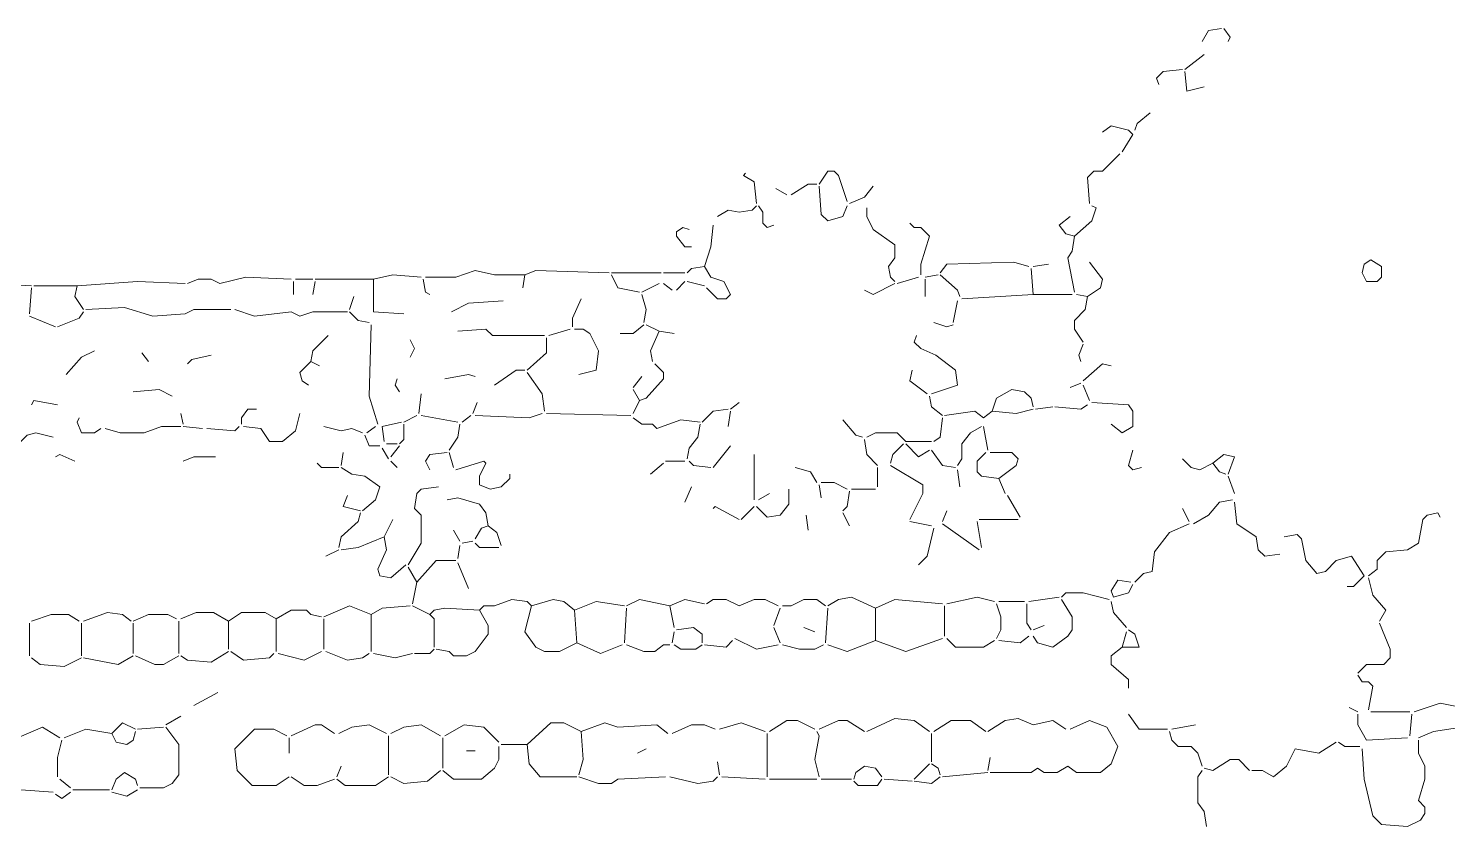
# Model space of a CAD drawing. Header units: millimetres. Extents: x 0 to 150953, y 0 to 85148.
# Drawn here: x 58618 to 78384, y 62581 to 73699 of the extents above; entities that cross this region are included whole.
import ezdxf

# ---------------------------------------------------------------- set-up
doc = ezdxf.new("R2010")
doc.units = ezdxf.units.MM
doc.layers.add('LINEWORK', color=7, linetype='CONTINUOUS', lineweight=0, plot=False)

msp = doc.modelspace()

# ---------------------------------------------------------------- linework, layer by layer
at = {"layer": 'LINEWORK'}
for points in [[(75235.289, 73698.645), (75054.507, 73668.516), (74964.116, 73517.863)], [(75265.422, 73698.645), (75355.813, 73578.125), (75325.679, 73517.863)], [(74994.25, 73337.081), (74723.078, 73126.171)], [(74692.944, 73126.171), (74421.771, 73096.043), (74331.38, 73005.652), (74361.514, 72915.261)], [(74723.078, 73096.043), (74753.206, 72824.87), (74994.25, 72885.127)], [(73578.125, 72252.392), (73698.645, 72342.782), (73939.689, 72282.525), (73999.951, 72222.263)], [(74240.99, 72523.564), (74060.208, 72372.916), (74030.079, 72282.525)], [(73999.951, 72222.263), (73849.298, 71981.219)], [(73819.169, 71951.091), (73578.125, 71710.047), (73457.606, 71710.047), (73367.215, 71619.656), (73397.344, 71258.093)], [(68606.63, 71679.918), (68576.502, 71649.79), (68727.15, 71559.399), (68757.284, 71258.093)], [(69631.058, 71529.265), (69751.583, 71710.047), (69841.973, 71710.047), (69902.23, 71649.79), (70022.755, 71288.226)], [(69028.456, 71469.008), (69179.104, 71378.617)], [(69600.929, 71529.265), (69480.41, 71529.265), (69239.366, 71378.617)], [(69631.058, 71499.137), (69661.192, 71107.445), (69751.583, 71017.054), (69962.493, 71077.311), (70022.755, 71227.964)], [(70384.318, 71499.137), (70263.794, 71348.483), (70052.883, 71258.093)], [(68757.284, 71227.964), (68697.021, 71167.702), (68516.24, 71137.573), (68365.586, 71167.702), (68214.939, 71077.311)], [(68787.412, 71227.964), (68847.674, 71137.573), (68847.674, 70986.92), (68907.931, 70926.663), (68998.322, 70956.792)], [(70293.927, 71197.836), (70293.927, 71077.311), (70384.318, 70896.529), (70685.619, 70685.619), (70685.619, 70504.838), (70595.228, 70384.318)], [(73427.472, 71227.964), (73487.735, 71197.836), (73427.472, 71017.054), (73186.434, 70806.138)], [(70896.529, 70986.92), (70956.792, 70926.663), (71047.182, 70926.663), (71167.702, 70806.138), (71047.182, 70414.447), (71047.182, 70263.794)], [(73126.171, 71077.311), (72975.518, 70956.792), (73065.909, 70836.272), (73186.434, 70806.138)], [(67823.241, 70896.529), (67732.851, 70926.663), (67642.46, 70866.401), (67642.46, 70806.138), (67762.985, 70655.491), (67853.375, 70655.491)], [(68154.676, 70956.792), (68124.548, 70655.491), (68034.157, 70384.318)], [(73186.434, 70806.138), (73156.3, 70595.228), (73096.043, 70504.838), (73186.434, 70022.755)], [(68034.157, 70384.318), (67853.375, 70354.184), (67793.113, 70293.927)], [(68034.157, 70384.318), (68124.548, 70233.665)], [(70595.228, 70384.318), (70625.357, 70233.665), (70685.619, 70173.403)], [(72553.698, 70384.318), (72342.782, 70444.575), (71408.746, 70414.447), (71318.355, 70293.927)], [(72824.87, 70414.447), (72613.955, 70384.318)], [(73397.344, 70444.575), (73578.125, 70203.537), (73547.997, 70083.012), (73367.215, 69962.493)], [(60802.892, 70143.274), (60140.022, 70173.403), (59296.376, 70113.146)], [(62279.273, 70203.537), (61646.537, 70233.665), (61284.974, 70143.274), (61164.455, 70203.537), (60983.673, 70203.537), (60833.02, 70143.274)], [(62309.402, 70173.403), (62309.402, 69992.621)], [(62339.536, 70203.537), (62580.574, 70203.537)], [(62610.708, 70173.403), (62580.574, 69992.621)], [(62610.708, 70203.537), (63424.225, 70203.537)], [(64087.09, 70233.665), (63695.398, 70263.794), (63424.225, 70203.537)], [(63424.225, 70203.537), (63424.225, 69751.583)], [(64117.218, 70203.537), (64147.352, 70022.755), (64207.609, 69992.621)], [(65533.343, 70263.794), (65111.517, 70263.794), (64840.345, 70324.056), (64569.172, 70233.665), (64147.352, 70233.665)], [(65533.343, 70263.794), (65503.214, 70083.012)], [(66708.423, 70293.927), (65683.996, 70324.056), (65533.343, 70263.794)], [(66738.552, 70293.927), (67431.55, 70293.927)], [(66738.552, 70263.794), (66828.942, 70083.012), (67130.249, 70022.755)], [(67461.678, 70293.927), (67762.985, 70293.927)], [(67762.985, 70173.403), (67642.46, 70052.883)], [(67793.113, 70173.403), (68034.157, 70113.146)], [(68124.548, 70233.665), (68305.33, 70173.403), (68395.72, 69992.621), (68335.458, 69932.364), (68214.939, 69932.364), (68064.285, 70083.012)], [(71017.054, 70233.665), (70715.748, 70143.274)], [(71288.226, 70263.794), (71107.445, 70233.665)], [(71107.445, 70203.537), (71107.445, 69962.493)], [(71318.355, 70263.794), (71559.399, 70052.883), (71589.527, 69962.493)], [(72583.826, 70354.184), (72613.955, 69992.621)], [(58663.64, 70113.146), (58061.033, 70143.274), (57819.995, 70083.012)], [(58663.64, 70083.012), (58633.512, 69721.449)], [(58693.769, 70113.146), (59296.376, 70113.146)], [(59296.376, 70113.146), (59266.248, 69962.493), (59386.767, 69781.711)], [(67401.421, 70143.274), (67160.377, 70022.755)], [(67160.377, 69992.621), (67220.64, 69781.711), (67190.506, 69600.929)], [(67461.678, 70143.274), (67582.203, 70052.883)], [(70685.619, 70143.274), (70384.318, 69992.621), (70263.794, 70052.883)], [(72613.955, 69992.621), (71619.656, 69932.364)], [(72613.955, 69992.621), (73156.3, 69992.621)], [(73216.562, 69992.621), (73367.215, 69962.493)], [(59416.895, 69781.711), (59959.24, 69811.839), (60350.938, 69691.32), (60802.892, 69721.449), (60923.411, 69781.711), (61435.627, 69781.711)], [(61495.884, 69781.711), (61767.057, 69691.32), (62279.273, 69751.583), (62399.792, 69691.32), (62580.574, 69751.583), (63062.662, 69751.583)], [(63153.053, 69962.493), (63092.791, 69781.711)], [(65232.042, 69902.23), (64749.954, 69872.102), (64508.915, 69751.583)], [(66316.732, 69932.364), (66196.207, 69661.192), (66196.207, 69540.667)], [(71559.399, 69902.23), (71499.137, 69600.929)], [(73367.215, 69962.493), (73337.081, 69781.711), (73186.434, 69631.058), (73186.434, 69510.539), (73306.953, 69329.757)], [(58633.512, 69691.32), (58995.075, 69540.667)], [(59386.767, 69751.583), (59326.505, 69661.192), (59025.204, 69540.667)], [(63092.791, 69751.583), (63213.31, 69631.058), (63363.963, 69600.929)], [(63424.225, 69751.583), (63846.046, 69721.449)], [(71227.964, 69600.929), (71408.746, 69540.667), (71499.137, 69570.801)], [(62791.49, 69420.148), (62580.574, 69209.238), (62550.446, 69058.584)], [(63394.091, 69570.801), (63363.963, 68576.502), (63484.482, 68184.805)], [(64599.306, 69480.41), (64990.998, 69510.539), (65081.389, 69420.148), (65804.515, 69420.148)], [(65834.643, 69390.019), (65834.643, 69179.104), (65563.471, 68938.065)], [(66166.078, 69510.539), (65864.777, 69420.148)], [(66226.341, 69510.539), (66346.86, 69510.539), (66437.251, 69450.276), (66557.77, 69209.238), (66527.642, 68938.065), (66286.598, 68877.803)], [(67190.506, 69570.801), (67039.858, 69450.276), (66859.076, 69450.276)], [(67220.64, 69570.801), (67401.421, 69480.41)], [(67401.421, 69480.41), (67280.897, 69209.238), (67311.031, 69058.584)], [(67401.421, 69480.41), (67612.331, 69450.276)], [(70986.92, 69420.148), (70956.792, 69329.757), (71047.182, 69239.366), (71258.093, 69148.975), (71529.265, 68938.065), (71559.399, 68727.15), (71197.836, 68606.63)], [(59537.42, 69209.238), (59356.639, 69118.847), (59145.723, 68877.803)], [(60200.284, 69179.104), (60290.675, 69058.584)], [(63936.436, 69359.885), (63996.699, 69239.366), (63936.436, 69118.847)], [(73306.953, 69299.629), (73246.691, 69148.975), (73276.824, 69058.584)], [(61164.455, 69148.975), (60893.282, 69088.713), (60833.02, 69028.456)], [(62550.446, 69058.584), (62399.792, 68907.931), (62429.926, 68787.412), (62520.317, 68727.15)], [(62550.446, 69058.584), (62670.965, 68998.322)], [(67341.159, 69028.456), (67461.678, 68907.931), (67461.678, 68817.54), (67220.64, 68546.368), (67130.249, 68516.24)], [(73698.645, 68998.322), (73578.125, 69028.456), (73306.953, 68787.412)], [(63755.655, 68817.54), (63725.526, 68727.15), (63785.789, 68636.759)], [(64840.345, 68847.674), (64749.954, 68877.803), (64418.524, 68817.54)], [(65533.343, 68938.065), (65412.823, 68938.065), (65111.517, 68727.15)], [(65563.471, 68907.931), (65774.387, 68606.63), (65804.515, 68365.586)], [(67160.377, 68847.674), (67039.858, 68697.021)], [(70926.663, 68938.065), (70896.529, 68787.412), (71137.573, 68606.63)], [(60079.765, 68636.759), (60441.328, 68666.893), (60622.11, 68576.502)], [(64087.09, 68606.63), (64056.961, 68335.458)], [(67039.858, 68666.893), (67130.249, 68516.24)], [(72613.955, 68425.849), (72583.826, 68546.368), (72493.436, 68636.759), (72312.654, 68666.893), (72101.744, 68546.368), (72041.481, 68365.586)], [(73276.824, 68757.284), (73126.171, 68697.021)], [(73306.953, 68727.15), (73397.344, 68516.24)], [(58663.64, 68455.977), (58693.769, 68516.24), (59025.204, 68455.977)], [(61797.191, 68395.72), (61676.666, 68395.72), (61586.275, 68275.196), (61586.275, 68184.805)], [(64870.478, 68486.111), (64810.216, 68335.458)], [(67130.249, 68516.24), (67039.858, 68335.458)], [(68365.586, 68395.72), (68154.676, 68365.586), (68004.023, 68214.939)], [(68516.24, 68486.111), (68395.72, 68395.72)], [(71167.702, 68576.502), (71197.836, 68425.849), (71348.483, 68305.33)], [(72613.955, 68395.72), (72372.916, 68335.458), (72041.481, 68365.586)], [(72885.127, 68425.849), (72644.089, 68395.72)], [(73367.215, 68455.977), (73276.824, 68395.72), (72915.261, 68425.849)], [(73427.472, 68486.111), (73939.689, 68455.977)], [(73939.689, 68455.977), (73999.951, 68365.586), (73999.951, 68154.676), (73849.298, 68064.285), (73698.645, 68184.805)], [(59326.505, 68275.196), (59296.376, 68214.939), (59356.639, 68064.285), (59537.42, 68064.285), (59627.811, 68124.548)], [(60742.629, 68335.458), (60772.758, 68184.805)], [(62399.792, 68335.458), (62339.536, 68094.414), (62158.754, 67943.766), (61977.972, 67943.766), (61857.448, 68124.548), (61616.409, 68154.676)], [(63815.917, 68214.939), (63544.745, 68154.676)], [(64026.827, 68305.33), (63846.046, 68214.939)], [(64087.09, 68305.33), (64599.306, 68214.939)], [(64780.088, 68305.33), (64659.563, 68214.939)], [(65774.387, 68335.458), (65593.605, 68275.196), (64840.345, 68305.33)], [(65834.643, 68335.458), (67009.724, 68305.33)], [(67039.858, 68275.196), (67160.377, 68184.805), (67311.031, 68184.805), (67371.287, 68124.548), (67702.722, 68245.067), (67973.895, 68214.939)], [(68395.72, 68365.586), (68365.586, 68154.676)], [(69962.493, 68245.067), (70143.274, 68034.157), (70233.665, 68004.023)], [(71348.483, 68275.196), (71318.355, 68004.023), (71227.964, 67943.766)], [(71378.617, 68305.33), (71800.437, 68365.586), (71920.962, 68275.196)], [(72041.481, 68365.586), (71920.962, 68275.196)], [(57850.123, 68064.285), (58091.167, 67853.375), (58151.424, 67732.851), (58332.206, 67762.985), (58603.378, 68034.157), (58723.903, 68064.285), (58964.941, 68004.023)], [(60471.457, 68154.676), (60230.413, 68064.285), (59898.983, 68064.285), (59688.068, 68124.548)], [(60471.457, 68154.676), (60742.629, 68154.676)], [(60772.758, 68154.676), (61043.93, 68124.548)], [(61556.147, 68154.676), (61495.884, 68094.414), (61104.193, 68124.548)], [(62731.227, 68154.676), (62972.271, 68094.414), (63122.919, 68124.548), (63273.572, 68064.285)], [(63303.701, 68034.157), (63363.963, 67883.504), (63514.616, 67883.504)], [(63454.354, 68154.676), (63333.835, 68064.285)], [(63544.745, 68154.676), (63574.873, 67943.766)], [(63846.046, 68184.805), (63846.046, 67973.895), (63785.789, 67913.632)], [(64629.434, 68184.805), (64599.306, 68004.023), (64478.781, 67823.241)], [(67973.895, 68184.805), (67943.766, 68004.023), (67823.241, 67853.375), (67793.113, 67702.722)], [(70293.927, 68004.023), (70414.447, 68064.285), (70715.748, 68064.285), (70836.272, 67943.766)], [(71890.828, 68154.676), (71740.181, 68064.285), (71619.656, 67913.632), (71619.656, 67702.722), (71559.399, 67612.331)], [(71920.962, 68154.676), (71981.219, 67823.241)], [(63544.745, 67853.375), (63635.135, 67702.722)], [(63605.007, 67913.632), (63755.655, 67913.632)], [(63785.789, 67883.504), (63665.264, 67732.851)], [(68395.72, 67883.504), (68154.676, 67582.203)], [(70263.794, 67973.895), (70293.927, 67762.985), (70444.575, 67612.331)], [(70806.138, 67913.632), (70655.491, 67762.985), (70625.357, 67642.46)], [(70836.272, 67943.766), (71197.836, 67943.766)], [(70836.272, 67913.632), (71017.054, 67732.851), (71167.702, 67823.241)], [(71197.836, 67823.241), (71348.483, 67612.331), (71529.265, 67582.203)], [(73999.951, 67823.241), (73939.689, 67612.331), (73999.951, 67552.069), (74120.47, 67582.203)], [(58995.075, 67732.851), (59055.332, 67762.985), (59266.248, 67672.594)], [(61224.712, 67732.851), (60923.411, 67732.851), (60772.758, 67672.594)], [(62640.836, 67642.46), (62701.099, 67582.203), (62942.137, 67582.203)], [(63002.4, 67793.113), (62972.271, 67612.331)], [(63665.264, 67672.594), (63755.655, 67582.203)], [(64448.653, 67793.113), (64207.609, 67762.985), (64147.352, 67672.594), (64207.609, 67552.069)], [(64478.781, 67793.113), (64539.044, 67582.203)], [(64569.172, 67552.069), (64960.869, 67672.594), (64990.998, 67642.46), (64900.607, 67461.678), (64900.607, 67341.159), (65051.26, 67280.897), (65201.908, 67311.031), (65322.433, 67431.55), (65322.433, 67491.812)], [(67461.678, 67642.46), (67280.897, 67491.812)], [(67491.812, 67672.594), (67762.985, 67672.594)], [(67823.241, 67672.594), (67883.504, 67612.331), (68124.548, 67582.203)], [(68727.15, 67762.985), (68727.15, 67130.249)], [(70625.357, 67612.331), (71077.311, 67341.159), (71077.311, 67220.64), (70896.529, 66859.076)], [(71951.091, 67793.113), (71830.571, 67672.594), (71830.571, 67521.941), (71890.828, 67461.678), (72131.872, 67431.55)], [(72011.353, 67793.113), (72312.654, 67793.113), (72403.045, 67702.722)], [(72403.045, 67702.722), (72372.916, 67612.331), (72131.872, 67431.55)], [(74692.944, 67702.722), (74813.468, 67582.203), (74933.988, 67552.069), (75114.769, 67642.46)], [(75416.07, 67732.851), (75265.422, 67762.985), (75114.769, 67642.46)], [(75114.769, 67642.46), (75205.16, 67521.941), (75295.551, 67491.812)], [(75416.07, 67732.851), (75325.679, 67491.812)], [(62972.271, 67582.203), (63122.919, 67491.812), (63303.701, 67461.678), (63514.616, 67311.031), (63454.354, 67130.249), (63273.572, 66979.596)], [(69299.629, 67582.203), (69510.539, 67521.941), (69600.929, 67371.287)], [(70444.575, 67582.203), (70444.575, 67311.031)], [(71559.399, 67552.069), (71589.527, 67311.031)], [(72131.872, 67431.55), (72222.263, 67220.64)], [(75325.679, 67461.678), (75416.07, 67220.64)], [(64328.134, 67311.031), (64087.09, 67280.897), (64026.827, 67220.64), (63996.699, 67009.724), (64087.09, 66919.333), (64087.09, 66527.642), (63906.308, 66226.341)], [(67853.375, 67311.031), (67762.985, 67100.115)], [(69209.238, 67280.897), (69209.238, 67069.987), (69088.713, 66919.333), (68907.931, 66889.205), (68757.284, 67039.858)], [(68938.065, 67220.64), (68787.412, 67130.249)], [(69631.058, 67341.159), (69661.192, 67160.377)], [(69661.192, 67371.287), (69841.973, 67371.287), (70022.755, 67280.897)], [(70052.883, 67250.768), (70022.755, 67039.858), (69962.493, 66979.596)], [(70083.012, 67280.897), (70414.447, 67280.897)], [(63062.662, 67190.506), (63002.4, 67039.858), (63243.444, 66979.596)], [(64448.653, 67130.249), (64599.306, 67160.377), (64900.607, 67069.987), (64990.998, 66949.467), (65021.126, 66768.686)], [(68154.676, 67009.724), (68184.805, 67039.858), (68516.24, 66859.076)], [(68727.15, 67039.858), (68546.368, 66859.076)], [(72252.392, 67190.506), (72433.173, 66889.205)], [(74692.944, 67009.724), (74783.334, 66828.942)], [(75385.942, 67130.249), (75205.16, 67100.115), (75054.507, 66919.333), (74843.597, 66798.814)], [(75416.07, 67100.115), (75446.204, 66798.814), (75717.377, 66618.032), (75747.505, 66437.251), (75837.896, 66346.86), (76048.806, 66376.988)], [(63243.444, 66949.467), (63213.31, 66828.942), (62972.271, 66618.032), (62942.137, 66467.379)], [(63695.398, 66859.076), (63574.873, 66618.032)], [(69450.276, 66919.333), (69480.41, 66708.423)], [(69962.493, 66949.467), (70052.883, 66768.686)], [(70896.529, 66828.942), (71197.836, 66768.686)], [(71408.746, 66979.596), (71348.483, 66828.942)], [(71830.571, 66828.942), (71890.828, 66467.379)], [(71860.7, 66859.076), (72403.045, 66859.076)], [(78278.448, 66889.205), (78248.319, 66949.467), (78097.666, 66919.333), (78037.404, 66859.076), (77977.147, 66527.642), (77826.494, 66437.251), (77525.193, 66407.122), (77404.668, 66286.598), (77404.668, 66166.078), (77284.149, 66075.688)], [(63574.873, 66618.032), (63213.31, 66467.379), (62972.271, 66437.251)], [(63574.873, 66618.032), (63605.007, 66437.251), (63484.482, 66166.078), (63514.616, 66075.688), (63665.264, 66045.559), (63876.179, 66226.341)], [(64539.044, 66708.423), (64629.434, 66557.77)], [(65021.126, 66768.686), (64930.735, 66738.552), (64840.345, 66587.904)], [(65021.126, 66768.686), (65141.651, 66678.295), (65201.908, 66497.513)], [(71227.964, 66738.552), (71137.573, 66346.86), (71017.054, 66226.341)], [(71348.483, 66798.814), (71860.7, 66437.251)], [(74783.334, 66798.814), (74512.162, 66678.295), (74301.252, 66407.122), (74271.123, 66135.95)], [(76109.068, 66618.032), (76289.85, 66648.161), (76350.112, 66587.904), (76410.369, 66286.598), (76561.022, 66105.816), (76681.542, 66135.95), (76832.195, 66286.598), (77043.105, 66346.86), (77223.886, 66075.688)], [(62942.137, 66437.251), (62761.356, 66346.86)], [(64629.434, 66497.513), (64599.306, 66316.732)], [(64810.216, 66557.77), (64659.563, 66527.642)], [(64840.345, 66527.642), (64900.607, 66467.379), (65171.779, 66467.379)], [(64569.172, 66286.598), (64298, 66286.598), (64026.827, 65985.297)], [(64599.306, 66256.469), (64749.954, 65894.906)], [(63906.308, 66196.207), (64026.827, 65985.297)], [(74271.123, 66135.95), (74150.599, 66105.816), (74030.079, 65985.297)], [(77223.886, 66075.688), (77073.239, 65925.034), (76982.848, 65925.034)], [(77284.149, 66045.559), (77344.411, 65804.515), (77525.193, 65593.605), (77434.802, 65442.952)], [(64026.827, 65985.297), (63966.57, 65683.996)], [(73005.652, 65774.387), (73065.909, 65834.643), (73306.953, 65834.643), (73668.516, 65744.253)], [(73969.817, 65985.297), (73789.035, 66015.425), (73698.645, 65864.777), (73728.779, 65774.387)], [(73999.951, 65955.168), (73939.689, 65834.643), (73728.779, 65774.387)], [(63394.091, 65533.343), (63092.791, 65653.862), (62731.227, 65503.214)], [(63936.436, 65653.862), (63544.745, 65623.733), (63394.091, 65533.343)], [(63966.57, 65653.862), (64207.609, 65533.343)], [(64900.607, 65593.605), (64418.524, 65623.733), (64267.871, 65593.605), (64207.609, 65533.343)], [(65623.733, 65653.862), (65563.471, 65714.124), (65352.561, 65744.253), (65111.517, 65653.862), (64960.869, 65653.862), (64900.607, 65593.605)], [(65623.733, 65653.862), (65533.343, 65292.299), (65683.996, 65081.389), (65804.515, 65021.126), (66015.425, 65021.126), (66256.469, 65141.651)], [(65623.733, 65653.862), (65925.034, 65744.253), (66075.688, 65714.124), (66226.341, 65593.605)], [(66919.333, 65653.862), (66527.642, 65714.124), (66226.341, 65593.605)], [(66949.467, 65623.733), (66919.333, 65141.651)], [(66949.467, 65653.862), (67130.249, 65744.253), (67552.069, 65653.862)], [(68034.157, 65683.996), (67762.985, 65744.253), (67552.069, 65653.862)], [(67552.069, 65653.862), (67612.331, 65352.561)], [(68064.285, 65683.996), (68154.676, 65744.253), (68335.458, 65744.253), (68516.24, 65653.862), (68727.15, 65744.253), (68877.803, 65744.253), (69058.584, 65653.862)], [(69088.713, 65623.733), (68998.322, 65382.689)], [(69118.847, 65653.862), (69239.366, 65653.862), (69420.148, 65744.253), (69600.929, 65744.253), (69721.449, 65653.862)], [(69751.583, 65623.733), (69721.449, 65141.651)], [(69751.583, 65653.862), (69902.23, 65744.253), (70083.012, 65774.387), (70414.447, 65623.733)], [(71348.483, 65683.996), (70685.619, 65744.253), (70414.447, 65623.733)], [(70414.447, 65623.733), (70414.447, 65171.779)], [(71378.617, 65653.862), (71378.617, 65232.042)], [(72071.61, 65714.124), (71830.571, 65774.387), (71408.746, 65683.996)], [(72101.744, 65683.996), (72162.001, 65503.214), (72162.001, 65322.433), (72101.744, 65201.908)], [(72131.872, 65714.124), (72493.436, 65714.124)], [(72523.564, 65683.996), (72523.564, 65412.823), (72583.826, 65322.433)], [(72975.518, 65774.387), (72553.698, 65714.124)], [(73005.652, 65744.253), (73156.3, 65503.214), (73156.3, 65322.433), (73096.043, 65232.042), (72885.127, 65081.389), (72674.217, 65141.651), (72613.955, 65232.042)], [(73698.645, 65714.124), (73728.779, 65563.471), (73909.56, 65352.561)], [(58663.64, 65442.952), (58934.813, 65533.343), (59175.857, 65533.343), (59326.505, 65442.952)], [(59386.767, 65442.952), (59718.202, 65563.471), (59929.112, 65533.343), (60049.631, 65442.952)], [(60682.367, 65473.08), (60561.848, 65533.343), (60290.675, 65533.343), (60079.765, 65442.952)], [(60712.501, 65442.952), (60712.501, 64990.998)], [(60742.629, 65473.08), (60953.539, 65563.471), (61194.583, 65563.471), (61405.493, 65442.952)], [(62068.363, 65473.08), (61917.71, 65563.471), (61586.275, 65563.471), (61405.493, 65442.952)], [(61405.493, 65442.952), (61405.493, 65051.26)], [(62701.099, 65503.214), (62550.446, 65533.343), (62490.183, 65593.605), (62279.273, 65593.605), (62068.363, 65473.08)], [(62068.363, 65473.08), (62068.363, 65021.126)], [(62731.227, 65473.08), (62731.227, 65051.26)], [(63394.091, 65533.343), (63394.091, 65021.126)], [(64207.609, 65533.343), (64267.871, 65473.08), (64267.871, 65081.389)], [(64900.607, 65593.605), (65021.126, 65382.689), (65021.126, 65262.17), (64840.345, 65021.126), (64719.825, 64960.869), (64539.044, 64960.869), (64478.781, 65021.126), (64298, 65051.26)], [(66226.341, 65593.605), (66256.469, 65141.651)], [(58633.512, 65412.823), (58633.512, 64960.869)], [(59356.639, 65412.823), (59356.639, 64960.869)], [(60079.765, 65412.823), (60079.765, 64990.998)], [(67612.331, 65292.299), (67582.203, 65141.651)], [(67642.46, 65322.433), (67883.504, 65352.561), (68004.023, 65262.17), (68004.023, 65141.651)], [(68998.322, 65352.561), (69088.713, 65141.651)], [(69420.148, 65352.561), (69570.801, 65292.299)], [(72553.698, 65232.042), (72433.173, 65141.651), (72131.872, 65171.779)], [(72764.608, 65382.689), (72613.955, 65322.433)], [(73939.689, 65322.433), (74030.079, 65262.17), (74090.342, 65081.389), (73849.298, 65081.389)], [(73909.56, 65292.299), (73849.298, 65081.389)], [(77434.802, 65412.823), (77585.45, 65051.26), (77585.45, 64930.735), (77495.059, 64840.345), (77254.02, 64840.345), (77133.496, 64719.825)], [(64267.871, 65051.26), (64207.609, 64990.998), (63996.699, 64990.998)], [(66256.469, 65141.651), (66587.904, 64990.998), (66889.205, 65111.517)], [(66949.467, 65111.517), (67190.506, 65021.126), (67341.159, 65021.126), (67461.678, 65111.517), (67552.069, 65111.517)], [(67612.331, 65111.517), (67702.722, 65051.26), (67913.632, 65051.26), (68004.023, 65111.517)], [(68425.849, 65171.779), (68335.458, 65081.389), (68034.157, 65111.517)], [(68455.977, 65201.908), (68757.284, 65051.26), (69058.584, 65111.517)], [(69118.847, 65111.517), (69359.885, 65051.26), (69570.801, 65051.26), (69691.32, 65111.517)], [(70414.447, 65171.779), (70022.755, 65021.126), (69751.583, 65111.517)], [(71348.483, 65201.908), (70836.272, 65021.126), (70414.447, 65171.779)], [(71408.746, 65201.908), (71529.265, 65081.389), (71920.962, 65081.389), (72071.61, 65171.779)], [(73849.298, 65081.389), (73698.645, 64960.869), (73698.645, 64840.345), (73939.689, 64629.434), (73939.689, 64508.915)], [(58663.64, 64930.735), (58784.16, 64840.345), (59115.595, 64810.216), (59356.639, 64930.735)], [(60079.765, 64960.869), (59868.85, 64840.345), (59386.767, 64930.735)], [(60109.894, 64960.869), (60381.066, 64840.345), (60501.585, 64840.345), (60712.501, 64960.869)], [(61405.493, 65021.126), (61164.455, 64870.478), (60833.02, 64900.607), (60742.629, 64960.869)], [(61435.627, 65021.126), (61616.409, 64900.607), (61977.972, 64930.735), (62038.229, 64990.998)], [(62701.099, 65021.126), (62460.055, 64900.607), (62098.492, 64990.998)], [(62761.356, 65021.126), (63062.662, 64900.607), (63273.572, 64930.735), (63363.963, 64990.998)], [(63424.225, 64990.998), (63725.526, 64930.735), (63966.57, 64990.998)], [(77133.496, 64689.697), (77193.758, 64599.306), (77284.149, 64599.306), (77344.411, 64539.044), (77284.149, 64207.609)], [(61254.846, 64448.653), (60923.411, 64267.871)], [(77012.976, 64237.743), (77133.496, 64177.48)], [(78579.749, 64237.743), (78278.448, 64298), (77916.885, 64177.48)], [(60742.629, 64117.218), (60531.719, 63996.699)], [(69570.801, 63936.436), (69329.757, 64056.961), (69179.104, 64056.961), (68938.065, 63906.308)], [(69631.058, 63936.436), (69902.23, 64056.961), (70022.755, 64056.961), (70263.794, 63906.308)], [(70293.927, 63906.308), (70685.619, 64087.09), (70956.792, 64056.961), (71167.702, 63906.308)], [(71227.964, 63906.308), (71469.008, 64056.961), (71740.181, 64056.961), (71951.091, 63906.308)], [(73065.909, 63936.436), (72885.127, 64056.961), (72613.955, 63996.699), (72403.045, 64087.09), (72222.263, 64056.961), (71981.219, 63906.308)], [(73126.171, 63936.436), (73397.344, 64056.961), (73638.388, 63966.57), (73789.035, 63695.398), (73698.645, 63454.354), (73547.997, 63333.835), (73216.562, 63333.835), (73096.043, 63424.225), (72945.39, 63333.835), (72764.608, 63333.835), (72674.217, 63394.091)], [(73939.689, 64147.352), (74090.342, 63936.436), (74482.034, 63936.436)], [(77133.496, 64147.352), (77133.496, 63996.699), (77254.02, 63785.789)], [(77314.277, 64177.48), (77856.622, 64177.48)], [(77886.756, 64147.352), (77856.622, 63846.046)], [(59055.332, 63815.917), (58814.294, 63966.57), (58392.468, 63785.789)], [(59778.459, 63876.179), (59416.895, 63936.436), (59115.595, 63815.917)], [(60109.894, 63936.436), (59929.112, 64026.827), (59778.459, 63876.179)], [(60109.894, 63906.308), (60079.765, 63785.789), (59989.374, 63725.526), (59838.721, 63755.655), (59778.459, 63876.179)], [(60501.585, 63966.57), (60140.022, 63936.436)], [(60531.719, 63966.57), (60712.501, 63725.526), (60712.501, 63303.701), (60622.11, 63183.181), (60501.585, 63122.919), (60170.156, 63122.919)], [(62219.011, 63846.046), (62038.229, 63936.436), (61767.057, 63936.436), (61495.884, 63665.264), (61526.018, 63363.963), (61736.928, 63153.053), (62068.363, 63153.053), (62249.145, 63273.572)], [(62881.88, 63876.179), (62701.099, 63996.699), (62610.708, 63996.699), (62279.273, 63846.046)], [(62942.137, 63876.179), (63122.919, 63966.57), (63363.963, 63996.699), (63605.007, 63876.179)], [(63635.135, 63846.046), (63635.135, 63303.701)], [(63665.264, 63876.179), (63846.046, 63966.57), (64087.09, 63996.699), (64358.262, 63846.046)], [(64418.524, 63846.046), (64689.697, 63996.699), (64960.869, 63966.57), (65171.779, 63755.655)], [(66316.732, 63906.308), (66075.688, 64026.827), (65894.906, 64026.827), (65563.471, 63725.526)], [(66316.732, 63906.308), (66346.86, 63514.616), (66286.598, 63303.701)], [(66316.732, 63906.308), (66648.161, 64026.827), (66828.942, 63966.57), (67371.287, 63996.699), (67521.941, 63876.179)], [(68184.805, 63936.436), (68034.157, 63996.699), (67853.375, 63996.699), (67582.203, 63876.179)], [(68245.067, 63936.436), (68546.368, 64026.827), (68877.803, 63906.308)], [(68907.931, 63876.179), (68907.931, 63273.572)], [(69600.929, 63906.308), (69631.058, 63846.046), (69570.801, 63514.616), (69631.058, 63273.572)], [(71197.836, 63876.179), (71197.836, 63484.482)], [(74512.162, 63906.308), (74542.296, 63785.789), (74632.687, 63695.398), (74813.468, 63695.398), (74903.859, 63605.007), (74964.116, 63424.225)], [(74873.725, 63996.699), (74542.296, 63936.436)], [(78579.749, 63966.57), (78188.057, 63906.308), (77977.147, 63815.917)], [(59085.466, 63785.789), (59025.204, 63544.745), (59025.204, 63273.572)], [(62249.145, 63815.917), (62249.145, 63605.007)], [(64388.39, 63815.917), (64388.39, 63394.091)], [(65171.779, 63695.398), (65171.779, 63514.616), (65111.517, 63394.091), (64930.735, 63243.444), (64539.044, 63243.444), (64388.39, 63363.963)], [(65201.908, 63725.526), (65563.471, 63725.526)], [(65563.471, 63725.526), (65593.605, 63454.354), (65744.253, 63273.572), (66256.469, 63273.572)], [(67220.64, 63665.264), (67100.115, 63605.007)], [(76832.195, 63755.655), (76591.151, 63605.007), (76259.721, 63665.264), (76139.197, 63424.225), (75958.415, 63273.572), (75807.767, 63363.963), (75657.114, 63363.963)], [(76862.323, 63755.655), (76952.714, 63695.398), (77163.63, 63695.398)], [(77977.147, 63785.789), (77977.147, 63605.007), (78067.538, 63424.225), (78067.538, 63243.444), (77977.147, 62942.137), (78067.538, 62851.747), (78067.538, 62761.356), (78007.275, 62670.965), (77826.494, 62580.574), (77464.931, 62610.708), (77344.411, 62731.227), (77223.886, 63243.444), (77193.758, 63665.264)], [(77826.494, 63815.917), (77254.02, 63785.789)], [(64719.825, 63635.135), (64840.345, 63635.135)], [(68214.939, 63484.482), (68245.067, 63303.701)], [(71167.702, 63454.354), (70956.792, 63243.444)], [(71197.836, 63454.354), (71288.226, 63394.091), (71318.355, 63303.701)], [(72011.353, 63544.745), (71981.219, 63363.963)], [(74994.25, 63394.091), (75114.769, 63363.963), (75355.813, 63514.616), (75476.333, 63514.616), (75626.986, 63363.963)], [(60140.022, 63153.053), (60109.894, 63243.444), (59959.24, 63333.835), (59838.721, 63243.444), (59778.459, 63092.791)], [(62279.273, 63273.572), (62460.055, 63153.053), (62640.836, 63153.053), (62881.88, 63243.444)], [(62972.271, 63424.225), (62912.009, 63273.572)], [(63635.135, 63273.572), (63454.354, 63153.053), (63032.528, 63153.053), (62912.009, 63243.444)], [(64358.262, 63363.963), (64177.48, 63213.31), (63846.046, 63183.181), (63665.264, 63273.572)], [(66286.598, 63273.572), (66557.77, 63183.181), (66738.552, 63183.181), (66828.942, 63243.444), (67491.812, 63273.572)], [(67552.069, 63273.572), (67943.766, 63183.181), (68154.676, 63213.31), (68214.939, 63273.572)], [(68275.196, 63273.572), (68877.803, 63243.444)], [(70504.838, 63273.572), (70414.447, 63394.091), (70263.794, 63424.225), (70143.274, 63333.835), (70113.146, 63243.444)], [(71318.355, 63273.572), (71197.836, 63183.181), (70956.792, 63213.31)], [(71981.219, 63333.835), (71348.483, 63273.572)], [(72674.217, 63394.091), (72583.826, 63333.835), (72011.353, 63333.835)], [(74964.116, 63363.963), (74903.859, 63273.572), (74903.859, 62912.009), (74994.25, 62791.49), (75024.378, 62580.574)], [(58512.987, 63092.791), (58964.941, 63062.662)], [(59205.985, 63062.662), (59085.466, 62972.271), (58995.075, 63032.528)], [(59055.332, 63243.444), (59205.985, 63122.919)], [(59236.114, 63092.791), (59748.33, 63092.791)], [(60140.022, 63092.791), (59989.374, 63002.4), (59778.459, 63062.662)], [(68938.065, 63243.444), (69600.929, 63243.444)], [(69661.192, 63243.444), (70083.012, 63243.444)], [(70504.838, 63243.444), (70444.575, 63153.053), (70173.403, 63153.053), (70113.146, 63213.31)], [(70534.966, 63243.444), (70926.663, 63213.31)]]:
    msp.add_lwpolyline(points, dxfattribs=at)
msp.add_lwpolyline([(77314.277, 70474.709), (77464.931, 70384.318), (77464.931, 70233.665), (77404.668, 70173.403), (77254.02, 70173.403), (77193.758, 70293.927), (77223.886, 70414.447)], close=True, dxfattribs=at)

doc.saveas('drawing.dxf')
